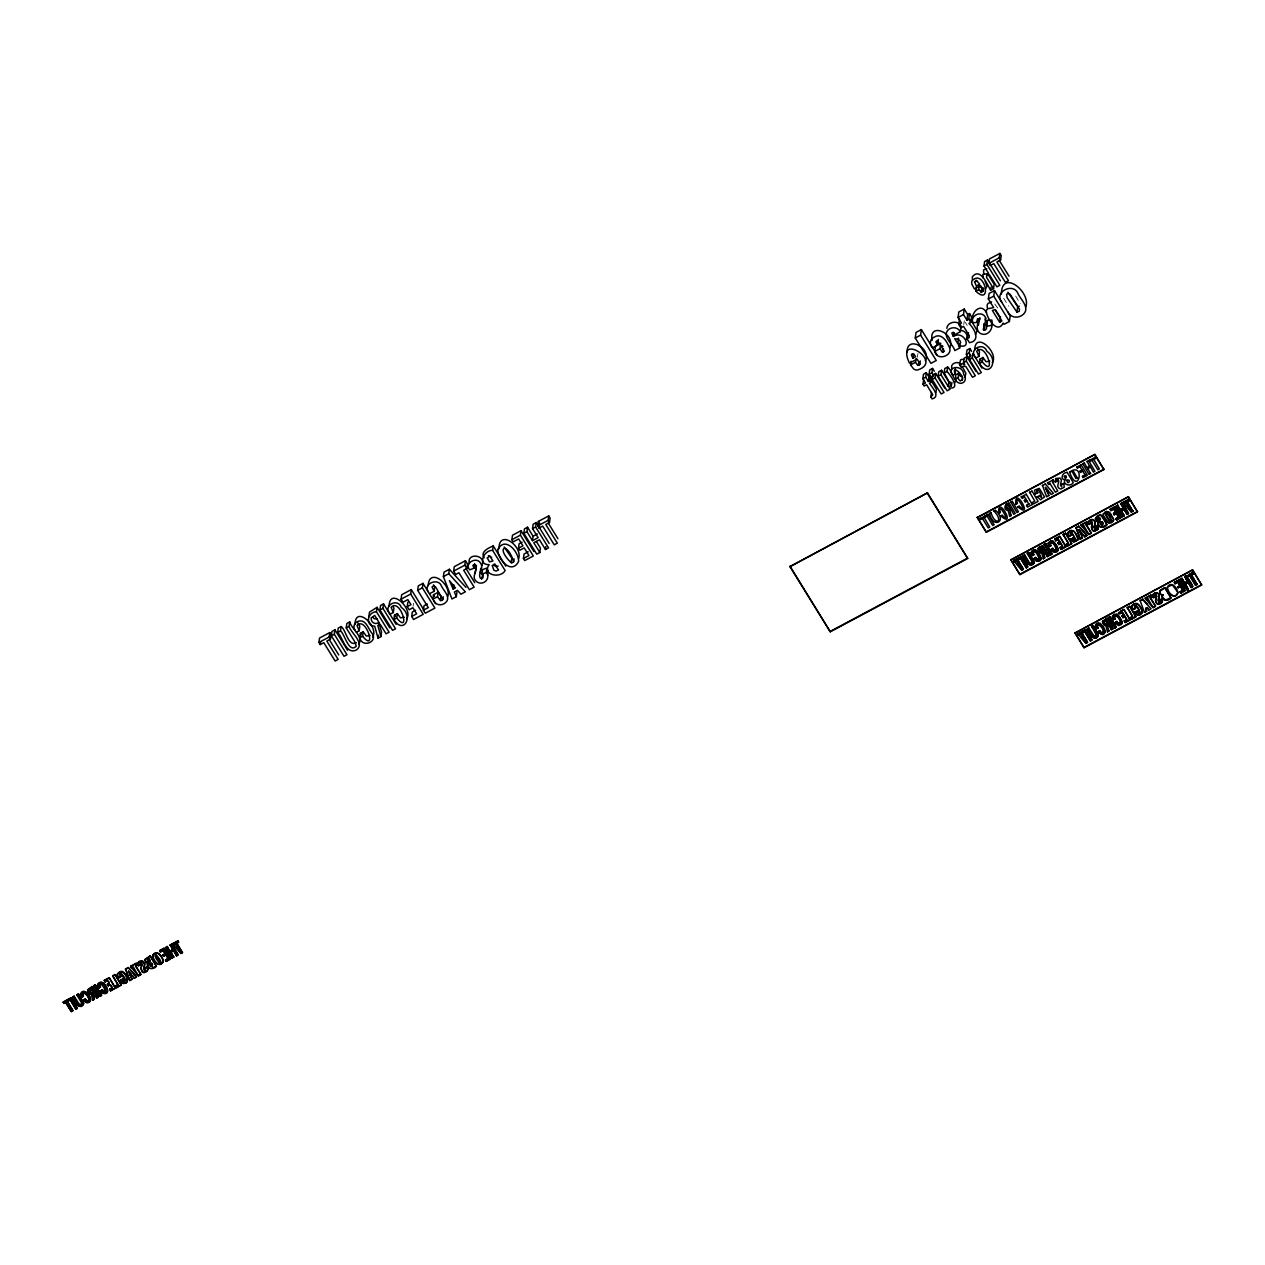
<?xml version="1.0" encoding="UTF-8"?>
<svg xmlns="http://www.w3.org/2000/svg" width="1265" height="1265" viewBox="0 0 1265 1265"><rect width="100%" height="100%" fill="white"/><g stroke="black" fill="none" stroke-linecap="round" stroke-linejoin="round"><path stroke-width="0.75" stroke-dasharray="5 3.75" d="M413.086 606.283L413.497 603.31M917.41 357.236L917.916 353.536M963.788 324.504L964.294 320.804M994.701 304.027L999.666 310.494M1015.7 296.121L1020.254 303.679M1003.683 298.334L1008.537 306.177M965.258 322.354L967.187 325.453"/><path stroke-width="1.5" d="M152.749 955.407C151.942 960.783 160.228 969.037 163.138 961.384M1103.159 515.329L1105.199 511.803M1103.222 514.017C1102.463 519.425 1110.686 527.632 1113.611 520.01M1167.405 587.15C1166.077 593.19 1176.45 600.97 1177.778 592.257M977.181 322.401L977.592 318.859L979.916 318.859C968.958 337.676 995.16 340.775 991.886 320.061L987.269 320.488L986.479 328.631L985.324 330.165L983.49 329.896C983.031 324.931 989.277 317.847 982.589 314.479C977.513 312.06 970.666 317.104 972.722 322.781L977.181 322.401L977.703 318.685M987.269 320.488L986.811 323.998L985.024 324.852L983.98 323.571M117.392 974.192L117.55 976.248M1131.969 607.168L1132.033 605.935M982.921 287.74L980.786 287.376L979.268 285.242L978.651 289.685L981.687 292.421L983.221 290.238L980.628 285.684L974.445 288.989L971.836 284.151L971.694 281.241C984.312 266.852 992.993 307.348 975.837 291.187L976.453 286.744M1032.461 561.866C1030.358 568.064 1024.966 556.363 1024.539 554.75C1020.697 556.6 1028.84 568.649 1033.284 564.095L1033.9 562.925M145.064 959.629L145.934 962.76L148.432 962.981M1095.537 518.239C1096.866 523.251 1099.965 523.046 1095.506 518.871M1159.626 592.447L1159.705 591.372M147.641 970.223L147.752 968.943M1098.115 528.833C1099.506 525.481 1094.051 524.58 1095.743 527.853M1162.298 601.966L1161.649 598.645L1162.108 600.163M1162.409 600.685L1161.365 603.358L1158.819 604.385A2.91 2.736 7.9 0 1 1156.637 603.516L1155.577 600.416M82.241 994.258C84.043 988.613 91.886 999.793 87.522 1001.548C82.004 995.112 84.296 1005.912 89.736 1001.785L90.353 1000.599M99.302 985.15L100.726 983.364M1096.881 626.001C1098.732 620.087 1107.081 632.468 1101.688 633.291C1094.589 626.254 1102.78 640.485 1105.199 631.52M1113.943 616.893C1115.92 611.833 1120.584 620.071 1120.6 622.949M916.034 358.58L915.528 362.28L917.552 365.126L919.181 365.206L919.829 363.782L917.141 359.086L909.488 363.182C894.703 331.699 945.445 361.569 917.22 370.06A5.345 5.013 7.9 0 1 913.583 368.874L910.579 364.921L911.085 361.221M1097.957 518.255C1097.767 523.283 1103.428 518.365 1098.32 518.097M145.412 969.227L144.352 970.018L143.593 968.357M1095.87 527.837L1094.763 529.055L1094.067 526.967M1159.958 601.729L1159.452 599.436L1159.989 601.397M141.048 967.725L141.98 971.773A2.91 2.736 7.9 0 0 144.163 972.659L146.724 971.631L147.705 969.781M946.805 328.378C947.422 321.674 958.19 319.76 961.084 326.101L960.309 331.651L955.407 334.513L953.225 332.268L951.818 333.059L953.367 336.474C964.357 329.28 973.117 350.8 958.475 345.234L959.645 348.033L954.822 350.595C952.956 343.78 941.619 336.427 948.244 329.77C951.928 326.576 957.953 327.145 960.309 331.651M1155.514 600.859L1155.688 599.452M144.542 965.385C145.965 961.558 140.51 959.012 138.328 962.317C137.316 969.069 141.49 961.621 140.779 965.179M1095.016 523.995L1095.174 522.73M1159.183 597.127L1159.357 595.847M138.059 962.871L138.597 966.033M1152.573 595.641L1154.866 592.732M65.669 1002.449L63.898 1003.382L63.313 1001.896L68.405 999.16L69.006 1000.662L67.187 1001.643L72.848 1010.798L71.346 1011.605L65.669 1002.449L71.346 1011.605M63.898 1003.382L63.313 1001.896M67.187 1001.643L69.069 1000.235M69.006 1000.662L68.405 999.16M75.773 1009.233L69.512 998.575L70.998 997.785L77.323 1008.015L75.773 1009.233L77.26 1008.458L70.998 997.785M83.632 1003.493C81.45 1012.443 69.243 998.749 74.082 996.14L79.142 1004.125L81.213 1004.584L81.782 1003.129L76.896 995.049L78.398 993.847L83.458 1003.05M76.959 994.606C87.775 1004.932 77.75 1010.64 74.082 996.14M83.095 1002.086L78.398 993.847M82.431 994.274C84.818 996.472 81.403 998.401 81.039 995.081M87.886 989.61L87.886 991.618M88.408 992.108C93.373 995.27 88.265 994.559 87.775 990.353M93.91 992.772L96.82 998.006L98.322 997.215L92.06 986.542L87.823 990.052M94.243 999.382C88.945 986.447 97.8 998.686 92.788 1000.156L91.207 993.784M100.077 996.282L93.8 985.609L95.286 984.834L101.611 995.049L100.077 996.282L101.548 995.492L95.286 984.834M92.788 1000.156L94.306 998.955M96.82 998.006L94.907 994.369M99.492 985.166C101.88 987.364 98.464 989.293 98.101 985.973M97.785 984.834C100.647 977.829 107.572 986.115 107.62 990.685C107.952 996.52 97.579 992.393 102.196 989.689C111.162 998.164 97.769 975.9 100.425 987.348M101.674 983.553C107.699 985.071 105.991 997.342 102.196 989.689M110.561 990.827L109.628 989.325C114.419 989.356 110.751 982.146 108.347 985.973L107.399 984.407C111.589 983.743 107.319 978.161 105.264 982.209L104.378 980.248L109.185 977.687L115.447 987.823L110.561 990.827L115.384 988.25L109.185 977.687M105.264 982.209L104.378 980.248M107.399 984.407L109.312 982.984M108.347 985.973L107.462 983.98M109.628 989.325L112.158 987.57M116.427 987.712L115.479 986.194L117.945 984.882L112.664 975.821L115.02 974.556L121.298 984.692L116.427 987.712L121.234 985.135L115.02 974.556M115.479 986.194L117.993 984.439L112.664 975.821M120.902 976.311L118.53 977.972L120.902 976.311C117.74 970.334 125.773 976.706 125.156 979.901C126.026 981.593 123.085 982.067 122.531 979.474C119.005 978.398 120.57 983.632 123.59 983.553C132.967 982.889 122.911 966.65 117.629 973.892M120.839 976.738L119.859 974.145M125.109 980.343L120.95 973.56M134.28 977.766L132.588 975.821L131.022 976.659L131.924 979.426L129.757 980.596L125.535 968.958L128.224 967.519L136.525 976.58L134.232 978.209L136.462 977.023L128.224 967.519M124.081 981.466L122.578 979.031M128.477 971.378L131.497 975.03L130.358 975.647L128.54 970.951M131.639 968.31L130.674 966.207L136.256 963.234L137.221 965.337L135.608 966.191L140.858 974.667L138.47 975.932C129.473 966.065 132.604 967.788 133.236 967.472M129.757 980.596L125.535 968.958M130.358 975.647L129.172 972.358M131.924 979.426L131.022 976.659M134.232 978.209L132.588 975.821M135.608 966.191L137.284 964.895M137.221 965.337L136.256 963.234M138.47 975.932L133.299 967.029M140.336 963.519L141.269 962.902L141.98 964.863M145.269 969.243L144.811 967.693L147.009 966.903L147.689 969.385M143.91 967.013L143.593 969.401L144.637 970.097M147.452 968.421L147.009 966.903M147.483 964.468C146.993 969.67 153.792 969.623 156.354 966.397L150.155 955.818L145.222 959.502M155.279 955.233L155.279 956.245C155.5 958.933 160.876 965.163 160.576 961.005C158.188 955.897 150.076 948.75 160.513 961.432M160.386 952.023L163.169 950.126L160.386 952.023L159.77 950.505L164.039 948.228L170.49 958.649L166.142 961.384L170.427 959.091L164.039 948.228M159.501 962.57L155.342 955.802M163.675 956.229L165.952 954.601L163.675 956.229L163.09 954.759L165.304 953.573L163.169 950.126M176.578 955.407L173.558 950.521L170.728 952.039L173.748 956.909L172.151 958.174L165.699 947.738L167.296 946.489C167.992 954.68 177.037 949.857 170.127 944.987L171.661 944.164L178.112 954.585L176.515 955.85L178.049 955.028L171.661 944.164M163.027 955.186L165.304 953.573M170.016 951.422L167.296 946.489M166.142 961.384L165.557 959.898L168.308 958.427L165.952 954.601M165.494 960.341L168.308 958.427M172.846 949.92L170.127 944.987M173.685 957.352L170.728 952.039M173.321 945.113L172.72 943.595L177.906 940.828L178.523 942.346L176.657 943.342L182.445 952.672L180.911 953.494C170.728 942.552 174.523 944.607 175.123 944.149M172.151 958.174L165.762 947.311M176.515 955.85L173.558 950.521M176.657 943.342L178.586 941.903M178.523 942.346L177.906 940.828M180.911 953.494L175.187 943.722M182.445 952.672L176.721 942.899M318.938 642.462L319.555 638.019L329.754 632.579L331.066 634.698L330.45 639.141L326.813 641.086L338.15 659.413L335.13 661.026L323.793 642.699L320.251 644.581L318.938 642.462L329.137 637.022L329.754 632.579M320.251 644.581L320.662 641.624M334.925 629.828L334.308 634.271L346.958 654.717L344.001 656.298L331.351 635.852L331.968 631.393L334.925 629.828L347.575 650.273M341.107 626.523L340.491 630.966C344.665 633.67 348.713 653.815 356.256 646.225L354.706 641.592L346.231 627.899L346.847 623.455L349.725 621.921L349.108 626.365C350.674 632.753 365.775 643.822 356.145 650.115C345.724 654.732 342.862 637.26 337.629 632.5L338.245 628.041L341.107 626.523C346.057 629.591 348.002 647.348 356.382 642.667M356.335 632.263L359.181 630.729L359.798 626.286L357.805 622.791M355.323 630.634C352.129 626.934 354.659 621.668 359.292 620.989C366.154 619.787 368.321 628.816 371.625 632.832C378.994 641.703 362.201 648.55 359.75 637.781L360.367 633.338L363.213 631.82L366.328 636.074L370.092 635.441M359.181 630.729L356.983 625.527C366.328 615.565 377.017 653.578 362.596 636.263L363.213 631.82M376.448 611.786C367.056 612.039 365.126 625.922 374.74 626.254L378.029 638.145L380.923 636.595L377.808 625.495L380.164 624.246L386.094 633.828L389.098 632.231L376.448 611.786L377.065 607.327L369.507 612.102L368.842 616.608M383.516 603.895L382.9 608.339L395.55 628.784L392.593 630.365L379.943 609.92L380.559 605.476L383.516 603.895L396.166 624.341M378.029 638.145L378.441 635.172M380.923 636.595L381.54 632.136L378.947 622.886M404.231 617.225L400.467 617.858L397.352 613.604L394.49 615.122L393.874 619.581C403.456 635.172 414.098 616.276 401.29 607.39C397.653 597.127 381.872 606.267 390.458 614.047L393.304 612.529L393.921 608.086L393.036 606.647M393.304 612.529L391.106 607.311C400.452 597.349 411.157 635.378 396.72 618.047L397.352 613.604M411.299 589.601L410.682 594.044L423.222 614.331L413.56 619.486L411.694 616.45L416.628 613.81L412.88 607.753L409.148 609.746L407.235 606.647L410.951 604.654L407.836 599.626L402.966 602.235L401.068 599.183L401.685 594.724L411.299 589.601L423.838 609.872M407.235 606.647L407.852 602.187M411.694 616.45L412.311 612.007L415.6 610.252M422.984 583.355L422.368 587.814L434.923 608.086L425.277 613.225L423.411 610.204L428.313 607.58L417.656 590.328L418.272 585.885L422.984 583.355L435.54 603.642M423.411 610.204L424.028 605.745L427.301 604.006M433.5 594.771L432.883 599.215L437.5 596.748L438.117 592.305L433.5 594.771L434.575 596.527M429.499 593.759L434.116 591.293L434.733 586.849L433.484 584.825M456.918 592.226L456.301 596.669L451.953 598.993L443.382 576.603L443.999 572.144L449.391 569.282L465.979 587.403M443.145 596.685C443.952 601.65 438.212 602.108 441.216 596.305L438.117 592.305M456.301 596.669L454.372 592.02L457.503 590.344L460.903 594.218L465.362 591.846L448.775 573.725L449.391 569.282M453.661 571.116L454.277 566.673L465.441 560.711L467.497 564.048L466.88 568.491L463.67 570.215L474.154 587.15L469.394 589.696L458.91 572.745L455.716 574.452L453.661 571.116L464.824 565.155L465.441 560.711M453.155 589.095L449.407 580.588L455.432 587.893L453.155 589.095L453.771 584.651M473.995 568.191L472.904 565.344L474.881 564.49C479.356 569.171 470.232 576.571 476.415 581.362A5.835 5.455 7.9 0 0 480.779 583.118C486.203 583.228 490.093 576.951 486.329 572.492L486.946 568.048L482.55 569.63L481.933 574.073C484.479 575.607 482.597 580.983 480.178 577.836C477.806 573.14 484.163 568.08 480.668 563.399C477.032 556.047 463.907 562.909 469.647 569.882L473.995 568.191L474.612 563.731M481.601 578.88L482.898 574.231M492.623 550.322C483.53 550.196 477.395 565.123 489.191 564.649C481.665 574.769 500.134 579.07 505.162 570.61L492.623 550.322L493.239 545.879C489.017 547.856 479.846 551.587 484.147 557.786M521.022 530.699L520.405 535.142L533.308 555.999L524.722 560.569L523.425 558.482L528.944 555.541L524.216 547.903L519.789 550.259L518.508 548.204L522.935 545.832L518.666 538.937L513.211 541.847L511.882 539.696L512.499 535.237L521.022 530.699L533.925 551.54M514.017 558.845C514.855 563.779 509.02 564.38 512.056 558.513L504.197 547.018M518.508 548.204L519.124 543.744L522.081 542.179M536.407 541.562L540.44 548.061L539.823 552.52L536.755 554.149L523.852 533.308L524.469 528.849L527.537 527.22L533.103 536.234L532.486 540.677L538.131 537.657L532.565 528.644L533.182 524.2L536.249 522.572L549.152 543.412M532.486 540.677L526.92 531.664L527.537 527.22M523.425 558.482L524.042 554.038L528.185 551.825M539.823 552.52L533.783 542.764L539.428 539.744L545.468 549.5L548.536 547.872L535.633 527.015L536.249 522.572M537.751 525.892L538.368 521.433L548.757 515.883L550.101 518.049L549.484 522.492L545.768 524.485L557.327 543.175L554.26 544.804L542.701 526.114L539.08 528.043L537.751 525.892L548.14 520.342L548.757 515.883M539.08 528.043L539.491 525.086M545.468 549.5L545.879 546.543M789.945 566.641L927.451 492.876L967.709 558.466L830.267 631.804L789.945 566.641L927.451 492.876M830.267 631.804L790.008 566.198M921.363 329.596L920.604 335.146L936.274 360.493L930.929 363.355L915.243 338.008L916.018 332.442L921.363 329.596L937.049 354.943M912.966 358.153L911.353 355.117L912.128 353.741L913.773 353.979L915.67 356.714L912.966 358.153L913.488 354.453M918.39 365.427L918.896 361.711M919.75 364.652L920.272 360.952M930.566 376.116L931.688 377.903L931.072 382.362L929.443 383.216C931.799 387.043 941.065 396.657 932.099 398.902L930.866 396.91L932.748 394.854L926.597 384.734L924.114 386.062L923.007 384.275L925.49 382.947L922.849 378.678L923.466 374.234L926.312 372.716L928.953 376.986L928.336 381.429L929.949 380.559L930.566 376.116L928.953 376.986M923.007 384.275L923.624 379.816M928.336 381.429L925.695 377.16L926.312 372.716M932.542 368.415L931.926 372.859L933.665 375.689L930.819 377.207L929.079 374.393L929.696 369.933L932.542 368.415L934.282 371.246M934.74 351.496L935.515 345.93L940.701 343.163L939.927 348.729L942.204 352.129L944.386 351.338L937.302 340.38L935.863 341.819L937.665 345.06L932.479 347.828C929.143 344.523 929.68 338.767 934.361 337.043C941.176 332.758 946.536 340.791 948.813 346.199C954.664 355.18 937.223 361.916 934.74 351.496L939.927 348.729M935.626 373.412L935.009 377.871L944.038 392.45L941.192 393.968L932.163 379.389L932.779 374.93L935.626 373.412L944.655 388.007M937.665 345.06L938.424 339.51M930.866 396.91L931.483 392.45M947.643 367.008L947.026 371.451C950.315 374.914 961.384 389.905 949.082 387.849L949.983 389.288L947.137 390.806L938.108 376.211L938.725 371.768L941.571 370.25L948.845 382.014L948.228 386.458L951.343 385.872L944.164 372.969L944.797 368.526L947.643 367.008C952.766 370.961 953.241 383.469 961.258 383.358C965.748 382.615 966.523 377.539 963.709 374.503C963.329 364.193 945.777 366.028 952.687 375.42L955.281 374.045L955.344 368.7M942.947 352.476L943.469 348.776M948.228 386.458L940.954 374.693L941.571 370.25M953.367 336.474L953.889 332.774M969.512 313.562L971.583 316.898L970.824 322.464L968.974 323.445C974.414 328.679 981.118 340.728 969.464 342.704L966.998 338.704L969.132 337.613L969.29 335.684L963.519 326.354L960.815 327.793L958.744 324.457L961.447 323.002L958.048 317.499L958.823 311.949L964.262 309.04L967.662 314.542L966.903 320.108L968.753 319.112L969.512 313.562L967.662 314.542M958.744 324.457L959.518 318.891M951.343 385.872L951.913 382.378M957.811 343.637L954.743 338.704L957.937 339.162L960.151 340.981L960.641 342.625L959.218 343.938L957.811 343.637L958.57 338.087M966.903 320.108L963.487 314.59L964.262 309.04M954.474 383.042L955.723 381.081L955.676 374.804L958.269 373.428L960.388 376.306L962.127 376.306M959.645 348.033L960.151 344.317M955.281 374.045C950.916 364.447 963.44 373.966 962.459 379.405L960.293 381.002L958.38 379.057L958.269 373.428M959.518 364.589L959.961 364.32A4.001 3.748 7.9 0 1 963.218 364.083L964.752 364.747L963.471 362.676L964.088 358.232L966.934 356.714L966.318 361.158L975.347 375.752L972.5 377.27L965.907 366.613L963.424 366.154L961.368 367.562L959.518 364.589L960.578 359.877A4.001 3.748 7.9 0 1 963.835 359.639M966.998 338.704L968.484 332.885M962.222 380.148L962.633 377.191M969.844 348.523L969.227 352.967L970.967 355.797L968.12 357.315L966.365 354.485L966.982 350.041L969.844 348.523L971.583 351.338M972.722 322.781C969.623 313.926 980.486 301.276 986.51 312.755M981.956 368.099L972.927 353.52L972.311 357.963L981.34 372.558L978.493 374.076L969.464 359.481L970.081 355.038M983.174 278.142L982.889 274.394L988.645 273.493L983.996 265.982L984.613 261.539L987.522 259.989L1000.425 280.83M981.15 292.436L981.767 287.977M983.174 291.377L983.585 288.42M972.453 279.707L972.311 276.798C980.422 266.757 987.522 285.305 990.622 290.175L993.531 288.626L986.573 277.383L986.779 275.043L989.515 274.885L996.899 286.839L999.809 285.289L986.906 264.432L987.522 259.989M988.851 263.389L989.483 258.945L999.872 253.395L1001.216 255.562L1000.599 260.005L996.867 261.997L1008.442 280.672L1005.375 282.316L993.8 263.626L990.195 265.555L988.851 263.389L999.255 257.839L999.872 253.395M989.815 361.11L986.052 361.743L982.921 357.489L980.075 359.007L979.458 363.45C989.04 379.041 999.682 360.145 986.874 351.275C983.221 340.997 967.456 350.136 976.042 357.916L978.889 356.398L979.505 351.955L977.513 348.444M983.49 329.896L984.265 324.33M988.344 298.999L989.119 293.448L994.496 290.57L1010.182 315.918L1009.407 321.484L1004.031 324.346L1003.177 322.97C997.516 334.656 986.7 318.274 986.321 311.411A3.969 3.716 7.9 0 1 987.538 308.802L993.642 307.585L988.344 298.999L993.721 296.137L994.496 290.57M984.249 330.402L985.024 324.852M990.622 290.175L991.033 287.218M978.889 356.398L976.691 351.196C986.036 341.218 996.741 379.247 982.304 361.932L982.921 357.489M993.531 288.626L994.148 284.182L988.186 274.537M999.698 322.322L992.377 310.494L994.907 309.609L1001.88 320.883L999.698 322.322L1000.473 316.772M977.244 517.575L1094.905 454.388L1103.934 469.536L986.336 532.28L977.244 517.575L1094.905 454.388M982.636 518.27L980.802 519.662L980.201 518.16M982.573 518.713L988.234 527.885L989.752 527.078L984.138 517.48M984.075 517.907L985.894 516.942L985.308 515.44M987.886 514.064L994.148 524.722L992.677 525.513L986.415 514.855M986.336 532.28L977.292 517.148M1016.933 312.091L1007.13 297.718L1006.608 294.192L1008.158 293.369L1010.15 294.239L1019.479 309.245L1019.29 311.269L1016.933 312.091L1017.708 306.525L1007.905 292.168M995.286 510.111C1008.252 521.433 992.551 529.497 989.546 513.179M993.847 510.886C1004.378 521.765 994.875 526.525 990.969 512.42M1000.315 512.293L998.891 513.052M998.844 513.495C996.725 492.86 1017.55 530.114 1000.615 515.82M1000.267 512.736C996.931 498.948 1012.632 526.446 1002.038 515.061M1010.814 509.052L1013.724 514.286L1015.226 513.479L1008.964 502.822M1011.194 515.219L1009.691 516.436L1008.11 510.064M1012.174 501.098L1018.452 511.756L1016.965 512.546L1010.703 501.889M1011.13 515.661L1009.644 509.668M1017.392 503.185L1015.969 503.944M1015.906 504.387C1013.787 483.752 1034.612 521.006 1017.677 506.712M1010.814 559.921L1128.475 496.734L1137.504 511.882L1019.906 574.626L1010.814 559.921L1128.475 496.734M1017.329 503.628C1013.992 489.84 1029.694 517.338 1019.1 505.953M1024.65 496.734L1022.152 498.489L1021.266 496.512M1014.372 561.992L1013.771 560.506L1018.878 557.786L1019.464 559.272L1017.645 560.253L1023.322 569.408L1021.804 570.215C1011.794 559.446 1015.558 561.502 1016.143 561.059M1027.18 500.814L1025.251 502.237L1024.35 500.244M1026.579 505.146L1027.449 507.107L1032.287 504.529L1026.073 493.951M1017.645 560.253L1019.527 558.845M1024.286 500.687L1026.215 499.264M1019.464 559.272L1018.878 557.786M1026.247 567.859L1019.922 557.628L1021.456 556.394L1027.781 566.625L1026.247 567.859L1027.718 567.068L1021.456 556.394M1031.924 490.836L1038.138 501.414L1033.315 503.976L1032.382 502.458L1034.833 501.161L1029.552 492.101M1026.516 505.589L1029.046 503.834M1019.906 574.626L1010.861 559.478M1021.804 570.215L1016.206 560.616M1037.79 492.575L1035.482 493.809M1032.24 561.739L1027.354 553.659L1028.856 552.457L1034.043 562.545M1037.727 493.018L1036.762 490.425M1033.932 561.676L1028.856 552.457M1039.482 495.311C1043.641 501.81 1040.731 491.737 1037.853 489.84M1035.418 494.251L1034.533 490.156L1039.229 488.369L1044.542 496.955L1040.494 499.833L1037.173 496.544M1041.016 558.403C1041.348 564.237 1030.975 560.11 1035.608 557.406C1040.13 563.905 1039.909 553.374 1035.007 551.698C1031.275 551.018 1034.564 559.51 1031.26 552.868M1048.891 495.263L1046.645 496.86L1042.423 485.222M1049.491 492.101L1051.12 494.473L1053.35 493.287L1045.127 483.783M1033.837 555.066C1030.532 540.139 1046.361 568.87 1035.608 557.406M1045.38 487.657L1048.385 491.31L1047.246 491.911L1045.428 487.215M1050.187 483.293L1048.527 484.59L1047.562 482.487M1047.246 491.911L1046.06 488.638M1048.827 495.706L1047.91 492.939M1038.249 548.963C1046.867 558.83 1033.173 549.026 1040.352 546.322M1042.471 545.595L1048.859 555.382L1047.294 556.616L1048.796 555.825L1042.471 545.595L1038.296 548.662M1050.124 483.736L1055.374 492.211L1057.746 490.947L1052.559 482.028M1052.512 482.471L1054.109 481.617L1053.144 479.514M1041.68 552.394L1043.261 558.766L1044.7 558.007L1043.214 552.014L1044.384 551.382L1047.357 556.189M1050.535 554.892L1044.21 544.662L1045.744 543.444L1052.069 553.659L1050.535 554.892L1052.021 554.102L1045.744 543.444M1043.261 558.766L1044.764 557.565L1043.214 552.014M1047.294 556.616L1044.384 551.382M1057.73 481.016L1055.548 481.87M1057.667 481.459L1057.192 479.593M1057.129 480.036L1057.84 479.087M1056.37 549.342C1049.096 532.359 1051.594 552.267 1048.321 543.76M1058.078 549.295C1058.41 555.129 1048.037 551.002 1052.67 548.298L1054.63 550.623L1056.386 549.769M1056.481 549.374L1054.583 551.05L1052.67 548.298M1055.5 482.313L1055.643 478.486L1060.102 478.043L1061.43 479.957L1060.434 485.064L1061.541 486.377M1061.477 486.804L1061.699 483.973M1055.722 540.819L1058.22 539.08L1055.722 540.819L1054.836 538.858L1059.643 536.297L1065.921 546.433L1061.019 549.437L1065.857 546.86L1059.643 536.297M1057.793 479.53C1060.813 481.412 1055.611 485.713 1058.884 488.053A2.91 2.736 7.9 0 0 1061.066 488.923L1064.213 487.246L1063.897 483.183M1067.043 472.098L1073.258 482.661C1070.396 487.499 1061.541 484.068 1065.336 479.245M1058.821 544.582L1060.75 543.144L1058.821 544.582L1057.919 542.59L1059.785 541.594L1058.22 539.08M1057.856 543.033L1059.785 541.594M1061.019 549.437L1060.149 547.492L1062.616 546.18L1060.75 543.144M1066.885 546.322L1065.952 544.804L1068.403 543.491L1063.122 534.431L1065.494 533.166L1071.771 543.302L1066.885 546.322L1071.708 543.744L1065.494 533.166M1077.527 477.838L1075.882 478.518L1072.182 471.497M1060.086 547.935L1062.616 546.18M1077.48 478.265L1073.226 470.944M1065.952 544.804L1068.466 543.049L1063.122 534.431M1080.073 466.405L1077.274 468.287L1076.673 466.769M1069.052 536.154C1074.444 533.324 1067.439 538.858 1067.85 533.593M1073.052 537.641C1078.903 545.958 1070.522 527.268 1070.364 533.751L1071.297 535.348M1077.891 539.681L1074.064 542.179L1070.743 538.874L1073.258 541.562L1077.258 540.44M1082.84 470.88L1080.563 472.493L1079.994 471.023M1082.445 476.178L1083.03 477.648L1087.331 475.355L1080.927 464.492M1090.636 473.189L1089.054 474.438L1082.65 463.575M1079.931 471.466L1082.207 469.853M1089.798 465.757L1086.92 467.702L1084.184 462.753M1080.215 539.206L1082.46 537.609L1080.215 539.206L1075.993 527.568L1078.697 526.129L1086.983 535.19L1084.69 536.819L1086.92 535.633L1078.697 526.129M1074.538 540.076L1073.716 538.716M1082.381 476.605L1085.212 474.707M1089.734 466.2L1087.015 461.251M1090.446 466.801L1093.403 472.114L1094.937 471.292L1088.548 460.428M1078.95 529.988L1082.018 533.213L1080.816 534.257L1081.955 533.64L1078.95 529.988L1080.816 534.257M1090.588 473.616L1087.631 468.303M1092.074 459.986L1090.209 461.393L1089.608 459.875M1082.097 526.936L1081.132 524.833L1086.714 521.844L1087.679 523.947L1086.082 524.801L1091.315 533.277L1088.944 534.542C1079.931 524.69 1083.061 526.398 1083.694 526.082M1082.397 538.036L1081.48 535.269L1083.061 534.431L1084.753 536.376M1084.69 536.819L1083.061 534.431M1092.027 460.428L1097.799 469.774L1099.332 468.951L1093.608 459.163M1093.561 459.606L1095.411 458.61L1094.81 457.092M1086.082 524.801L1087.742 523.504M1087.679 523.947L1086.714 521.844M1090.889 522.556C1084.896 528.596 1090.983 513.685 1095 522.303M1074.981 633.038L1192.642 569.867L1201.687 584.999L1084.089 647.759L1074.981 633.038L1192.642 569.867M1088.944 534.542L1083.757 525.639M1090.794 522.129L1091.742 521.512L1092.454 523.473M1078.555 635.125L1077.954 633.623L1083.061 630.903L1083.646 632.405L1081.828 633.37L1087.505 642.541L1085.987 643.347C1075.977 632.579 1079.741 634.635 1080.326 634.176M1095.047 529.149L1095.838 528.169M1081.828 633.37L1083.71 631.962M1083.646 632.405L1083.061 630.903M1084.105 630.761L1085.639 629.527L1091.901 640.185L1090.43 640.976L1084.105 630.761L1085.576 629.97M1098.842 522.034C1095.3 526.888 1104.298 529.45 1106.828 525.007C1105.231 518.587 1099.19 510.269 1095.474 518.682M1084.089 647.759L1075.044 632.611M1098.289 635.236C1096.091 644.17 1083.884 630.492 1088.722 627.883L1094.241 636.279L1096.613 635.504L1091.6 626.349L1093.039 625.574L1097.229 632.358M1085.987 643.347L1080.389 633.749M1091.6 626.349C1102.416 636.674 1092.391 642.383 1088.722 627.883M1105.752 513.843C1111.619 513.669 1113.232 529.861 1105.736 514.855C1106.543 510.206 1111.318 518.381 1111.05 520.611M1090.43 640.976L1084.168 630.318M1097.735 633.828L1093.039 625.574M1110.844 510.633L1113.643 508.736L1110.844 510.633L1110.243 509.115L1114.497 506.838L1120.948 517.259L1116.6 519.994L1120.901 517.701L1114.497 506.838M1109.958 521.18L1105.8 514.412M1097.071 626.017C1099.712 629.733 1094.747 628.926 1095.427 625.226M1114.133 514.839L1116.41 513.211L1114.133 514.839L1113.564 513.369L1115.777 512.183L1113.643 508.736M1127.036 514.017L1124.016 509.147L1121.201 510.649L1124.206 515.519L1122.624 516.784L1116.173 506.348L1117.754 505.099C1118.45 513.29 1127.495 508.467 1120.584 503.597L1122.118 502.774L1128.57 513.195L1126.973 514.46L1128.506 513.637L1122.118 502.774M1113.5 513.811L1115.777 512.183M1116.6 519.994L1116.015 518.508L1118.782 517.037L1116.41 513.211M1120.49 510.048L1117.754 505.099M1102.527 621.352C1103.618 626.871 1107.239 627.219 1102.432 622.095M1123.304 508.53L1120.584 503.597M1115.951 518.95L1118.782 517.037M1124.158 515.962L1121.201 510.649M1108.504 624.957C1105.61 624.562 1111.824 625.637 1111.476 629.749L1112.979 628.942L1106.717 618.285L1102.479 621.779M1123.779 503.723L1123.178 502.205L1128.38 499.438L1128.981 500.956L1127.131 501.952L1132.902 511.297L1131.369 512.104C1121.185 501.161 1124.98 503.217 1125.597 502.758M1114.718 628.009L1108.393 617.794L1109.927 616.561L1116.252 626.792L1114.718 628.009L1116.204 627.234L1109.927 616.561M1122.624 516.784L1116.22 505.921M1126.973 514.46L1124.016 509.147M1107.444 631.899L1108.946 630.682L1107.444 631.899L1105.863 625.527M1127.131 501.952L1129.044 500.513M1128.981 500.956L1128.38 499.438M1111.476 629.749L1108.567 624.515M1114.149 616.909C1116.663 619.913 1112.473 620.482 1112.504 616.893M1117.011 613.92L1122.261 622.427L1121.454 624.42L1118.608 625.574L1115.366 622.617L1116.853 621.415L1117.311 622.174M1131.369 512.104L1125.644 502.332M1120.664 622.507L1118.75 624.183L1116.853 621.415M1119.905 613.952C1114.576 612.94 1127.668 611.707 1119.968 613.509M1132.902 511.297L1127.178 501.509M1123.004 617.699L1124.917 616.276L1123.004 617.699L1122.102 615.707L1123.968 614.727L1122.403 612.213M1125.202 622.57L1124.332 620.625L1125.202 622.57L1130.04 619.992L1123.826 609.414L1120.616 611.122M1122.039 616.15L1123.968 614.727M1131.068 619.439L1130.135 617.937L1132.586 616.624L1127.305 607.564L1129.677 606.299L1135.938 616.434L1131.068 619.439L1135.891 616.877L1129.677 606.299M1124.269 621.052L1126.799 619.297L1124.917 616.276M1130.135 617.937L1132.649 616.182L1127.305 607.564M1134.594 606.425C1137.282 608.718 1132.365 611.153 1132.254 607.548M1139.797 612.655C1139.591 610.378 1137.077 603.974 1134.499 605.888C1136.002 605.129 1139.37 609.967 1139.797 612.655C1129.186 607.959 1138.943 621.147 1142.358 611.991M1140.176 600.685L1142.864 599.262L1140.176 600.685L1144.398 612.339L1146.58 611.169L1145.663 608.402L1147.244 607.564L1148.873 609.951L1151.103 608.75L1142.817 599.689M1138.721 613.209L1137.235 610.774M1146.28 600.053L1145.315 597.95L1150.897 594.977L1151.862 597.08L1150.249 597.934L1155.498 606.409L1153.127 607.674C1144.113 597.807 1147.244 599.531 1147.877 599.199M1144.398 612.339L1146.643 610.726M1146.58 611.169L1145.663 608.402M1148.873 609.951L1147.244 607.564M1150.249 597.934L1151.925 596.637M1151.862 597.08L1150.897 594.977M1155.072 595.673C1156.542 597.744 1152.13 598.566 1152.684 595.768M1153.127 607.674L1147.94 598.772M1154.977 595.262L1155.925 594.645L1156.621 596.606M1159.009 597.507C1157.839 598.645 1157.949 603.642 1159.879 601.539M1160.78 589.838L1164.796 587.561L1171.01 598.139C1168.433 601.365 1161.634 601.413 1162.124 596.21C1164.812 593.981 1159.847 595.436 1159.847 592.716M1175.027 583.75L1177.826 581.868L1175.027 583.75L1174.426 582.232L1178.68 579.971L1184.214 588.905M1178.316 587.956C1175.391 586.754 1184.182 586.438 1178.379 587.529M1180.593 586.343L1182.949 590.17L1180.198 591.641L1180.783 593.111L1185.068 590.834L1178.68 579.971M1186.791 589.901C1167.421 558.213 1197.101 607.532 1185.368 583.766L1188.199 582.264L1191.156 587.577L1192.689 586.77C1192.247 582.469 1179.897 567.969 1187.487 581.663L1184.673 583.165L1181.937 578.231L1184.673 583.165M1177.683 586.928L1179.96 585.316L1177.826 581.868M1180.783 593.111L1180.198 591.641M1180.134 592.067L1182.949 590.17M1188.325 589.095L1185.368 583.766M1187.961 576.856C1185.02 575.322 1192.848 576.018 1188.025 576.413M1187.487 581.663L1184.767 576.714M1191.156 587.577L1188.199 582.264M1189.78 575.891L1195.552 585.236L1197.085 584.414L1191.314 575.069L1193.227 573.646L1192.563 572.555L1189.084 574.405M1191.314 575.069L1193.164 574.089L1192.563 572.555M1195.552 585.236L1189.827 575.449M1197.085 584.414L1191.361 574.642M480.763 568.285L480.241 572.159L482.218 574.437M1094.004 527.41L1094.826 524.374M1033.837 563.368L1034.106 562.119M90.289 1001.042L90.558 999.793M142.044 964.42L141.253 967.219M1092.154 524.611L1091.363 521.86M1156.336 597.744L1156.684 596.163M88.961 999.872L87.111 1001.105L85.135 998.781M147.42 964.91L147.942 963.424M1162.061 596.653L1163.088 594.708M140.984 968.152L141.743 965.559M991.333 324.979L991.966 322.781M1091.79 525.386L1092.454 530.383A2.91 2.736 7.9 0 0 1094.636 531.268L1097.846 529.134M1091.458 526.762L1092.217 524.169M1155.641 599.895L1155.973 598.519M144.305 966.207L144.605 964.942M481.665 565.771C487.373 554.845 466.469 552.078 469.331 563.431M1095.063 523.552L1094.32 526.066M1159.246 596.685L1158.503 599.199M447.81 596.384C451.858 584.762 428.93 566.388 428.171 585.869M1077.843 540.123L1078.175 538.858M80.707 993.926C83.964 987.839 89.657 995.318 90.416 999.35M1031.181 552.536C1033.995 546.765 1039.798 553.184 1040.557 557.059M1048.242 543.444L1051.009 540.661M1095.664 624.53L1096.581 628.958M1112.425 616.561L1114.117 614.221M476.431 565.36L475.071 573.583M1155.91 598.946L1156.4 597.301M979.837 317.673L978.367 325.311M143.846 967.456L144.368 965.764M89.341 990.305L91.127 988.803L93.231 992.187C90.511 994.954 87.396 989.088 91.191 988.376L93.278 991.76M1103.997 622.032L1105.784 620.546L1107.871 623.93C1105.151 626.697 1102.036 620.83 1105.831 620.103L1107.934 623.487L1105.752 624.183L1104.108 622.254M518.618 558.64C523.03 546.353 498.837 528.517 498.995 548.678M1025.931 306.683C1030.88 291.551 1001.469 268.496 1001.39 294.223M1177.794 593.127C1174.553 599.689 1167.911 592.811 1167.405 588.019M145.001 960.072L145.285 959.076M1159.657 591.814L1160.29 590.296M985.008 319.855L985.72 318.021M152.701 955.85C155.658 948.212 163.849 956.451 163.074 961.827M1167.342 587.593C1170.03 580.303 1177.873 587.466 1177.715 592.684M117.329 974.635C124.871 961.637 133.568 992.298 120.27 980.264M140.225 963.756L140.953 962.807M1068.166 532.059L1068.988 536.581M1067.802 533.245L1069.779 530.699M1131.969 606.378L1132.333 605.192M487.705 575.306L487.974 570.215M1097.783 529.576L1097.467 525.513M949.825 347.575C956.024 333.581 928.51 321.152 932.068 340.364M925.332 360.683C931.862 348.27 906.736 334.83 907.084 352.081M119.796 974.588L120.902 974.003M1036.699 490.852L1037.79 490.267M1098.115 517.938C1098.969 523.916 1101.989 515.456 1098.052 518.381M1072.119 471.94L1073.179 471.371M1111.097 520.168L1110.022 520.753M145.38 969.559L144.574 970.54M1160.021 601.286L1159.23 602.282M1075.677 539.096L1074.602 539.649M1139.844 612.228L1138.785 612.766M147.578 964.357L148.369 963.408M1095.68 518.112L1100.55 514.871M1159.863 591.245L1164.733 587.988M107.414 991.507L104.916 993.31L102.512 992.725M372.527 636.943C379.642 627.187 355.244 604.417 355.022 624.404M406.666 618.743C413.766 608.987 389.367 586.201 389.146 606.204M965.938 339.716C969.306 336.111 965.195 330.45 960.847 330.418M992.25 362.612C999.35 352.856 974.951 330.086 974.73 350.073M1040.81 559.225L1037.427 561.107L1034.185 558.165M1057.888 550.117L1054.488 552.014L1051.247 549.057M1104.993 632.342L1101.609 634.239L1098.352 631.282M1122.071 623.234L1118.671 625.131L1115.43 622.174M964.974 377.207L965.891 373.286L962.254 366.708M83.443 1004.315L79.853 1006.228M358.707 644.344C363.751 636.516 351.464 628.863 349.725 621.921M1098.083 636.042C1093.387 641.94 1088.991 631.788 1087.299 628.642M1039.909 548.615L1041.664 546.986L1043.182 550.67M985.735 288.72L986.969 286.269L985.166 281.336M1103.491 632.01L1101.752 632.848L1099.791 630.523M1120.553 622.902L1118.039 623.202M98.022 984.123C102.386 979.142 106.924 987.095 107.557 991.127M1048.495 542.732C1052.622 537.846 1056.781 545.215 1057.935 548.852M1095.601 624.973C1099.744 620.071 1103.886 627.456 1105.057 631.093M1112.678 615.865C1117.027 610.884 1121.565 618.838 1122.197 622.854M935.8 392.862L936.48 389.32L930.06 378.773L931.688 377.903M1142.074 612.813L1138.31 614.853L1134.926 612.007M162.837 962.206C158.631 967.551 153.698 960.53 152.749 956.277M1113.311 520.816L1108.583 522.682L1103.491 515.835M153.018 955.043C157.208 949.699 162.126 956.704 163.074 960.957M1103.475 513.653L1108.187 511.772L1113.247 518.618M1167.658 586.786L1172.37 584.904L1177.43 591.751M1132.286 605.635L1132.966 604.48C1137.788 600.432 1142.216 608.196 1142.295 612.418M138.264 962.744L142.091 961.258L144.653 964.547M149.95 963.914C153.966 961.542 152.306 970.302 149.808 964.626L149.871 963.803M1100.408 522.524C1104.44 520.152 1102.764 528.912 1100.281 523.236L1100.329 522.413M147.388 970.524L144.226 972.216A2.91 2.736 7.9 0 1 142.044 971.346L140.937 968.674M1162.029 602.267L1158.882 603.958A2.91 2.736 7.9 0 1 1156.7 603.073L1155.704 601.413M975.442 334.513L977.118 330.734L970.761 319.523M88.218 989.372L91.997 986.985M1102.874 621.115L1106.654 618.727M145.586 958.997L150.092 956.261M1098.906 521.591L1097.878 523.52L1100.155 526.667L1102.843 526.667L1106.891 524.564L1100.613 514.428M1070.396 532.945L1071.36 532.612M1031.687 563.194L1032.303 561.312L1027.417 553.216M160.497 961.811L159.548 962.143M125.061 980.723L124.144 981.039M1006.56 506L1008.031 505.083L1010.118 508.467L1007.936 509.147L1006.687 508.04L1006.308 506.142L1008.094 504.64L1010.182 508.024L1007.999 508.72L1006.355 506.791M1040.13 548.33L1041.601 547.413L1043.688 550.797L1041.079 551.303L1039.877 548.472M89.799 1001.358L87.838 1002.418M1033.347 563.668C1028.097 567.938 1025.362 558.213 1023.116 555.509M1096.202 623.898L1098.131 622.886M1097.245 529.798L1094.699 530.826A2.91 2.736 7.9 0 1 1092.517 529.956L1091.395 527.284M1068.719 531.79C1073.321 527.837 1076.847 534.747 1078.096 538.416M1132.902 604.923C1137.504 600.954 1141.03 607.88 1142.279 611.548M1005.849 504.577L1006.782 503.976M983.996 265.982L986.906 264.432M975.837 291.187L978.651 289.685M331.351 635.852L334.308 634.271M337.629 632.5L340.491 630.966M346.231 627.899L349.108 626.365M379.943 609.92L382.9 608.339M511.882 539.696L520.405 535.142M523.852 533.308L526.92 531.664M532.565 528.644L535.633 527.015M401.068 599.183L410.682 594.044M417.656 590.328L422.368 587.814M443.382 576.603L448.775 573.725M533.103 536.234L537.34 533.972M915.243 338.008L920.604 335.146M958.048 317.499L963.487 314.59M359.75 637.781L362.596 636.263M393.874 619.581L396.72 618.047M910.579 364.921L915.528 362.28M929.079 374.393L931.926 372.859M966.365 354.485L969.227 352.967M922.849 378.678L925.695 377.16M932.163 379.389L935.009 377.871M938.108 376.211L940.954 374.693M944.164 372.969L947.026 371.451M963.471 362.676L966.318 361.158M969.464 359.481L972.311 357.963M979.458 363.45L982.304 361.932M955.059 379.247L957.652 377.871M63.25 1002.323L68.342 999.603M69.449 999.018L70.935 998.227M72.595 997.342L74.018 996.583M76.896 995.049L78.335 994.274M93.752 986.052L95.223 985.261M104.315 980.675L109.122 978.114M112.601 976.264L114.973 974.999M125.472 969.385L128.16 967.962M130.611 966.65L136.193 963.677M159.722 950.932L163.976 948.671M165.699 947.738L167.233 946.932M170.063 945.414L171.597 944.607M172.657 944.038L177.843 941.255M82.004 996.788L83.427 996.029M99.065 987.68L100.488 986.921M170.079 950.995L172.91 949.493M980.138 518.603L985.245 515.883M986.352 515.282L987.823 514.507M989.483 513.606L990.922 512.847M993.784 511.313L995.223 510.554M1008.901 503.264C1004.204 503.375 1003.24 510.333 1008.047 510.491M1010.64 502.332L1012.127 501.541M1076.61 467.212L1080.879 464.935M1082.603 464.018L1084.137 463.196M1086.951 461.693L1088.485 460.871M1089.544 460.302L1094.747 457.535M1021.203 496.955L1026.01 494.394M1029.504 492.528L1031.861 491.279M1042.36 485.665L1045.064 484.226M1047.499 482.93L1053.081 479.941M1066.98 472.525C1062.205 472.13 1059.77 480.083 1065.272 479.688M92.693 993.831L93.863 993.215M170.664 952.466L173.495 950.964M83.648 999.982L85.071 999.223M100.71 990.875L102.149 990.115M120.222 980.707L122.531 979.474M130.422 975.204L131.56 974.603L129.536 972.168M130.959 977.102L132.525 976.264M1009.581 510.111L1010.751 509.495M1087.568 468.746L1090.383 467.244M71.409 1011.162L72.911 1010.371L67.235 1001.2M96.883 997.579L98.385 996.773L92.06 986.542M129.805 980.154L131.987 978.999M138.533 975.505L140.905 974.24L135.671 965.764M172.214 957.731L173.748 956.909M180.974 953.067L182.508 952.245M1000.552 516.262L1001.975 515.503M1017.613 507.154L1019.037 506.395M1037.11 496.971L1039.419 495.738M1047.309 491.484L1048.448 490.867L1046.44 488.432M1047.863 493.366L1049.428 492.528M986.4 531.853L1103.997 469.109M830.33 631.361L966.033 558.956M1013.708 560.933L1018.815 558.213M1019.922 557.628L1021.393 556.837M1023.053 555.952L1024.492 555.193M1027.354 553.659L1028.793 552.884M1044.21 544.662L1045.696 543.871M1054.773 539.285L1059.58 536.724M1063.074 534.874L1065.43 533.609M1075.93 528.011L1078.634 526.572M1081.069 525.26L1086.651 522.287M1110.18 509.542L1114.449 507.281M1116.173 506.348L1117.707 505.541M1120.521 504.023L1122.055 503.217M1123.114 502.648L1128.317 499.881M1032.461 555.398L1033.885 554.639M1049.539 546.29L1050.962 545.531M1120.553 509.605L1123.367 508.103M1043.151 552.457L1044.321 551.825M1121.138 511.092L1123.952 509.574M1034.122 558.592L1035.545 557.833M1051.183 549.484L1052.606 548.725M1070.68 539.317L1072.989 538.084M1081.433 535.712L1082.998 534.874M1021.867 569.772L1023.369 568.981L1017.708 559.81M1089.007 534.115L1091.379 532.85L1086.129 524.374M1122.672 516.341L1124.206 515.519M1131.432 511.677L1132.966 510.854M1019.969 574.183L1137.567 511.44M1077.891 634.065L1082.998 631.346M1087.236 629.084L1088.659 628.326M1091.537 626.792L1092.976 626.017M1108.393 617.794L1109.864 617.004M1174.363 582.675L1178.616 580.398M1180.356 579.481L1181.89 578.658M1184.704 577.156L1186.238 576.334M1187.297 575.781L1192.5 572.998M1118.956 612.418L1123.763 609.856M1127.242 607.991L1129.613 606.741M1145.252 598.392L1150.834 595.404M1096.644 628.515L1098.067 627.756M1113.722 619.423L1115.145 618.664M1133.234 609.271L1135.543 608.038M1184.736 582.738L1187.55 581.22M1185.321 584.209L1188.135 582.706M1098.305 631.725L1099.728 630.966M1115.366 622.617L1116.789 621.858M1134.863 612.434L1137.172 611.216M1145.616 608.845L1147.181 608.006M1086.05 642.905L1087.552 642.098L1081.891 632.943M1090.493 640.533L1091.964 639.758L1086.54 630.982M1111.54 629.306L1113.042 628.515M1125.265 622.127L1130.104 619.55L1123.826 609.414M1153.19 607.232L1155.562 605.967L1150.312 597.491M1180.846 592.684L1185.131 590.391M1186.855 589.474L1188.388 588.652M1191.219 587.15L1192.753 586.327L1186.301 575.907M1195.615 584.794L1197.149 583.987M1084.152 647.316L1200.026 585.489M152.369 968.057L156.417 965.954L150.155 955.818M92.709 992.06L90.669 992.25L89.467 990.511M149.839 961.384C145.222 962.206 149.744 955.628 149.776 961.827C145.522 963.345 148.543 954.395 150.298 961.131M1089.118 524.2L1091.3 523.362M138.66 965.59L140.842 964.752M1153.301 597.333L1155.483 596.495M1019.337 306.241L1017.708 306.525M498.125 566.087L495.516 566.467L493.556 564.601M481.933 574.073L486.329 572.492M1061.635 484.4L1063.833 483.609M1095.205 526.746L1097.403 525.955M1159.388 599.863L1161.586 599.088M144.748 968.136L146.946 967.346M991.618 301.892L988.313 303.252A3.969 3.716 7.9 0 0 987.095 305.845L987.412 307.917M1091.41 521.417L1091.236 523.805M1155.593 594.55L1155.419 596.922M377.16 618.901L374.298 618.759L372.653 616.909M1042.581 550.939L1039.925 549.136M1163.025 595.151L1160.59 594.487L1159.673 592.004M491.611 557.438L488.369 555.699M1106.337 511.329L1109.784 512.467M1070.933 530.225L1074.412 531.442M986.732 268.765L983.506 269.951L983.79 273.683M986.51 326.038L991.112 325.611M948.845 382.014L950.268 382.125M147.388 963.076L145.032 960.261M86.953 1002.497L83.711 999.556M1155.546 594.993L1156.574 596.068M140.889 963.25L141.933 964.341M1095.111 528.707L1094.114 527.568M1159.293 601.84L1158.25 600.1M1156.795 592.558L1158.819 594.091L1159.293 596.289M1030.548 563.384L1029.615 562.751M1052.828 540.788L1057.176 546.575L1058.03 549.737M1036.525 550.386C1033.11 547.745 1029.093 553.042 1032.414 555.825M1099.933 623.028L1104.298 628.8L1105.136 631.962M149.697 968.057L147.499 965.069M511.44 562.972C494.852 547.271 507.249 540.55 513.606 561.802M1071.423 532.17L1075.614 539.538M78.999 1005.975L72.658 996.899M440.599 600.764L437.5 596.748M1142.864 599.262L1147.608 604.433M961.115 365.047C958.838 359.94 949.367 363.466 952.007 368.668M999.603 316.282L995.349 309.688M942.188 345.582L942.978 346.578M433.958 600.97C436.188 605.761 442.418 605.824 445.897 602.361C451.083 597.301 443.636 590.723 441.548 586.233C438.465 577.093 422.399 583.845 428.408 592.004M1007.762 311.743C1010.609 318.1 1018.831 318.78 1023.559 314.099C1030.153 307.727 1020.634 299.41 1018.04 293.733C1013.534 281.858 993.341 292.104 1001.943 302.319M101.848 992.045L100.773 990.448M1037.221 551.129L1040.874 557.96M999.255 257.839L1000.599 260.005M1192.595 570.294L1201.687 584.999M999.413 260.653L1009.059 276.229M1128.412 497.177L1137.504 511.882M1177.762 582.295L1179.897 585.758M1180.53 586.786L1182.902 590.597M1174.426 582.232L1175.09 583.323M1094.842 454.831L1103.934 469.536M1123.178 502.205L1123.842 503.296M993.721 296.137L1009.407 321.484M976.153 280.197L976.975 281.526M1164.796 587.561L1171.074 597.697L1165.603 600.084L1162.156 596.811M1113.58 509.178L1115.714 512.625M1116.347 513.653L1118.719 517.48M1113.564 513.369L1114.196 514.396M1110.243 509.115L1110.907 510.19M1116.015 518.508L1116.663 519.551M1110.464 513.4L1113.532 519.567M1080.01 466.832L1082.144 470.28M1082.777 471.307L1085.149 475.134M1145.315 597.95L1146.343 599.61M968.753 319.112L970.824 322.464M1135.48 608.481L1134.499 605.888M980.075 359.007L981.007 360.509M1081.132 524.833L1082.16 526.493M1133.171 609.714L1132.033 606.726M1130.183 617.494L1131.131 619.012M966.934 356.714L975.963 371.309M1075.076 532.391L1078.112 539.301M1122.34 612.639L1123.905 615.154M1124.87 616.719L1126.736 619.739M1122.102 615.707L1123.067 617.273M1115.082 619.091C1111.793 612.086 1121.217 618.047 1120.553 622.475M1113.659 619.85L1112.488 616.134M1066.015 544.361L1066.948 545.879M1108.456 617.352L1114.781 627.582M1058.173 539.523L1059.722 542.037M1060.687 543.586L1062.553 546.606M1106.717 618.285L1112.125 627.045M1057.919 542.59L1058.884 544.14M1054.836 538.858L1055.785 540.376M1060.149 547.492L1061.082 549.01M1024.587 497.177L1026.152 499.691M1027.117 501.24L1028.983 504.276M1050.899 545.974C1047.341 538.242 1057.714 544.693 1056.417 549.816M1049.476 546.733L1048.306 543.001M1098.02 628.199C1094.873 620.909 1104.313 627.63 1103.539 632.041M1044.273 544.235L1050.598 554.449M929.949 380.559L931.072 382.362M1077.954 633.623L1078.618 634.682M1024.539 554.75L1028.777 561.597M1019.985 557.185L1026.31 567.416M1013.771 560.506L1014.435 561.565M927.387 493.303L967.709 558.466M548.14 520.342L549.484 522.492M548.314 523.157L557.944 538.716M538.368 521.433L539.696 523.599M493.239 545.879L505.779 566.151M464.824 565.155L466.88 568.491M466.184 568.839L474.77 582.706M434.116 591.293L432.045 586.976L433.595 585.774L436.077 587.656L442.734 599.657M394.49 615.122L395.439 616.64M377.065 607.327L389.715 627.788M360.367 633.338L361.3 634.856M329.137 637.022L330.45 639.141M329.485 639.979L338.767 654.97M172.72 943.595L173.384 944.686M163.106 950.568L165.241 954.016M165.889 955.043L168.245 958.87M163.09 954.759L163.738 955.787M159.77 950.505L160.449 951.58M165.557 959.898L166.205 960.941M130.674 966.207L131.702 967.883M118.53 977.972L117.376 974.983M115.542 985.751L116.475 987.269M107.699 980.913L109.249 983.427M110.213 984.976L112.095 987.997M109.675 988.882L110.624 990.4M99.002 988.123L97.864 985.15M93.8 985.609L100.141 995.84M83.364 996.456C80.09 989.451 89.515 995.413 88.835 999.84M81.94 997.215L80.786 994.258M69.512 998.575L75.837 1008.806M1095.269 526.303L1095.822 528.28M144.811 967.693L145.349 969.67M1159.167 595.436C1158.234 590.708 1150.138 593.649 1153.253 597.776M1089.07 524.643C1085.433 519.599 1095.87 516.942 1095.111 523.157M1078.998 529.561L1080.879 533.814M1097.799 633.401L1098.115 634.793M1075.993 527.568L1080.278 538.764M1107.397 625.147L1108.883 631.124M1098.178 634.366L1098.226 635.678M83.522 1002.623L83.569 1003.936M1040.937 557.517L1040.953 558.845M90.495 1000.22C91.396 995.002 82.257 986.526 80.739 994.701M97.832 984.391L97.8 985.593M1113.595 519.124L1113.548 520.437M497.841 549.516C497.54 559.541 511.693 575.164 518.603 561.47C518.824 551.429 504.846 535.854 497.841 549.516M1069.589 472.13C1078.697 497.683 1085.639 460.602 1069.589 472.13M974.556 281.842L976.359 285.985L979.711 284.198L976.691 280.672L974.556 281.842M487.31 557.976L489.46 561.881L492.923 560.964L489.761 555.857L487.31 557.976M1064.324 476.352C1066.047 481.933 1067.96 473.442 1064.324 476.352M371.341 617.826C370.25 622.08 375.61 625.59 378.899 622.19L374.709 615.438L371.341 617.826M149.997 963.471L149.808 964.246C152.48 969.812 153.966 961.115 149.997 963.471M492.338 565.629L493.872 570.23L496.07 571.037L498.505 569.993L494.742 563.905L492.338 565.629M1066.838 480.178C1067.723 486.63 1071.945 478.518 1066.838 480.178M1100.471 522.081L1100.265 522.856C1102.938 528.422 1104.44 519.725 1100.471 522.081"/></g></svg>
